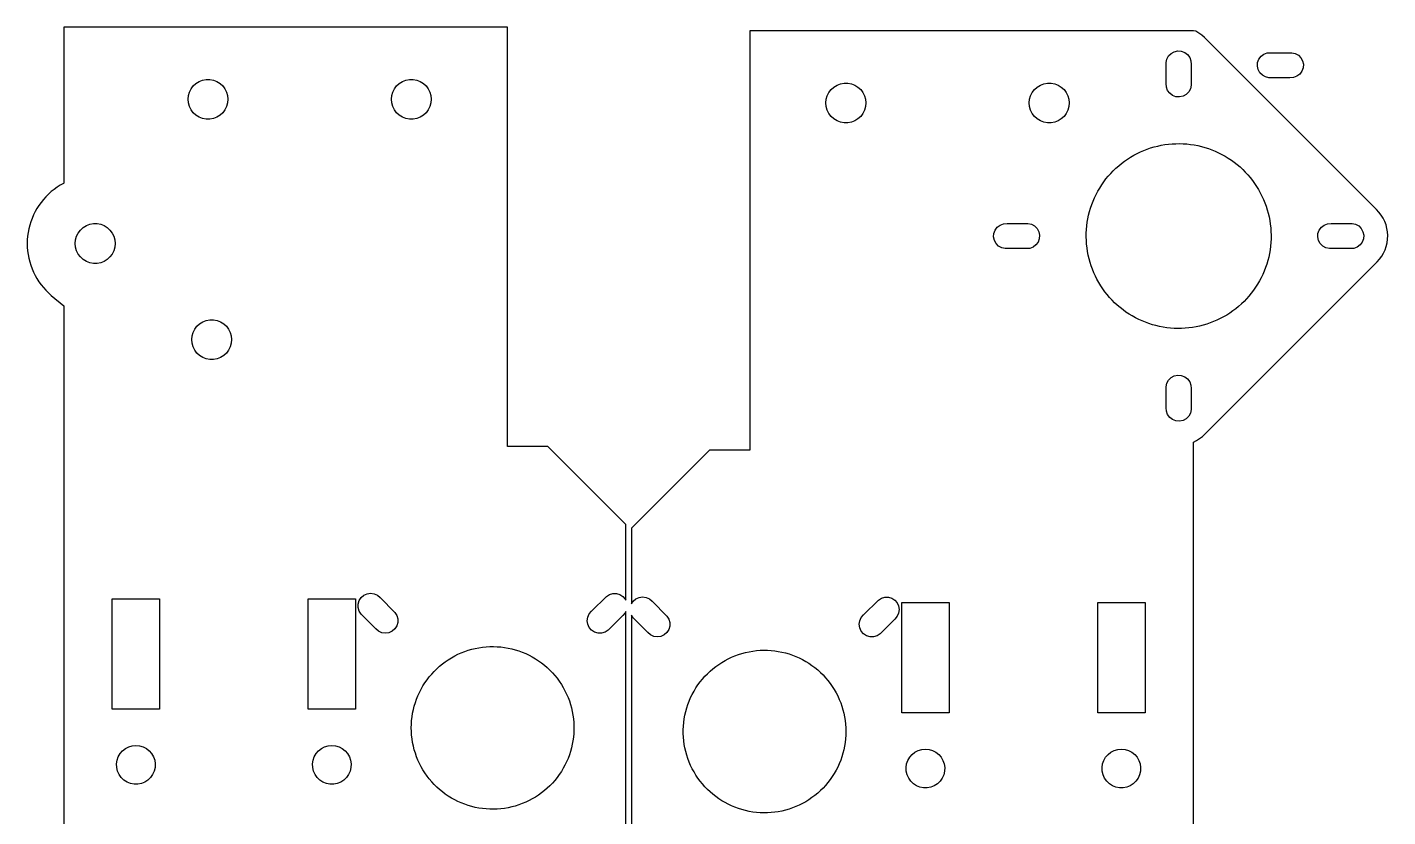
# Model space of a CAD drawing. Extents: x 420 to 604, y 37 to 527.
# Drawn here: x 420.3 to 604.3, y 420.6 to 527.3 of the extents above; entities that cross this region are included whole.
import ezdxf

# ---------------------------------------------------------------- set-up
doc = ezdxf.new("R2010")
doc.units = 0
doc.layers.get('0').update_dxf_attribs({"linetype": 'CONTINUOUS'})

msp = doc.modelspace()

# ---------------------------------------------------------------- linework, layer by layer
at = {"color": 5}
for p, q in [((485.265727, 527.329663), (425.265727, 527.329663)), ((425.265727, 527.329663), (425.265727, 506.237663)), ((485.265727, 470.614663), (485.265727, 527.329663)), ((578.0473, 526.838334), (518.0473, 526.838334)), ((518.0473, 526.838334), (518.0473, 470.123334)), ((578.3603, 526.799334), (578.0473, 526.838334)), ((578.7845, 526.547334), (578.3603, 526.799334)), ((579.1816, 526.254334), (578.7845, 526.547334)), ((579.5475, 525.923334), (579.1816, 526.254334)), ((602.7937, 502.674334), (579.5475, 525.923334)), ((425.206367, 506.207663), (424.772627, 505.962663)), ((425.265727, 506.237663), (425.206367, 506.207663)), ((422.836527, 504.406663), (422.503827, 504.035663)), ((423.188927, 504.758663), (422.836527, 504.406663)), ((423.559827, 505.091663), (423.188927, 504.758663)), ((423.948127, 505.403663), (423.559827, 505.091663)), ((424.352827, 505.694663), (423.948127, 505.403663)), ((424.772627, 505.962663), (424.352827, 505.694663)), ((421.387427, 502.388663), (421.166027, 501.942663)), ((421.632627, 502.822663), (421.387427, 502.388663)), ((421.901027, 503.242663), (421.632627, 502.822663)), ((422.191627, 503.647663), (421.901027, 503.242663)), ((422.503827, 504.035663), (422.191627, 503.647663)), ((603.1338, 502.317334), (602.7937, 502.674334)), ((420.651027, 500.540663), (420.530827, 500.057663)), ((420.797327, 501.017663), (420.651027, 500.540663)), ((420.969127, 501.484663), (420.797327, 501.017663)), ((421.166027, 501.942663), (420.969127, 501.484663)), ((603.4366, 501.927334), (603.1338, 502.317334)), ((603.6992, 501.509334), (603.4366, 501.927334)), ((603.9188, 501.067334), (603.6992, 501.509334)), ((604.0934, 500.606334), (603.9188, 501.067334)), ((604.2211, 500.129334), (604.0934, 500.606334)), ((420.369627, 499.074663), (420.329227, 498.577663)), ((420.436927, 499.567663), (420.369627, 499.074663)), ((420.530827, 500.057663), (420.436927, 499.567663)), ((604.3007, 499.642334), (604.2211, 500.129334)), ((604.3314, 499.150334), (604.3007, 499.642334)), ((604.313, 498.657334), (604.3314, 499.150334)), ((420.329227, 498.577663), (420.315727, 498.079663)), ((420.315727, 498.079663), (420.329227, 497.581663)), ((420.329227, 497.581663), (420.369627, 497.084663)), ((420.369627, 497.084663), (420.436927, 496.591663)), ((603.7582, 496.775334), (603.9667, 497.222334)), ((603.9667, 497.222334), (604.1297, 497.688334)), ((604.1297, 497.688334), (604.2455, 498.168334)), ((604.2455, 498.168334), (604.313, 498.657334)), ((420.436927, 496.591663), (420.530827, 496.101663)), ((420.530827, 496.101663), (420.651027, 495.618663)), ((420.651027, 495.618663), (420.797327, 495.141663)), ((420.797327, 495.141663), (420.969127, 494.674663)), ((579.6336, 472.342334), (602.882, 495.588334)), ((602.882, 495.588334), (603.2131, 495.954334)), ((603.2131, 495.954334), (603.5061, 496.351334)), ((603.5061, 496.351334), (603.7582, 496.775334)), ((420.969127, 494.674663), (421.166027, 494.216663)), ((421.166027, 494.216663), (421.387427, 493.770663)), ((421.387427, 493.770663), (421.632627, 493.336663)), ((421.632627, 493.336663), (421.901027, 492.916663)), ((421.901027, 492.916663), (422.191627, 492.511663)), ((422.191627, 492.511663), (422.503827, 492.123663)), ((422.503827, 492.123663), (422.836527, 491.752663)), ((422.836527, 491.752663), (423.188927, 491.400663)), ((423.188927, 491.400663), (423.559827, 491.067663)), ((423.559827, 491.067663), (425.265727, 489.659663)), ((425.265727, 489.659663), (425.265727, 75.499663)), ((578.0473, 471.227334), (578.4687, 471.436334)), ((578.0473, 92.949334), (578.0473, 471.227334)), ((578.4687, 471.436334), (578.8865, 471.699334)), ((578.8865, 471.699334), (579.2761, 472.002334)), ((579.2761, 472.002334), (579.6336, 472.342334)), ((490.721527, 470.614663), (485.265727, 470.614663)), ((501.265727, 460.070663), (490.721527, 470.614663)), ((512.5915, 470.123334), (502.0473, 459.579334)), ((518.0473, 470.123334), (512.5915, 470.123334)), ((501.265727, 449.845663), (501.265727, 460.070663)), ((502.0473, 459.579334), (502.0473, 449.366334)), ((496.652427, 448.364663), (498.652427, 450.364663)), ((498.652427, 450.364663), (499.059527, 450.625663)), ((499.059527, 450.625663), (499.523827, 450.762663)), ((499.523827, 450.762663), (500.007627, 450.762663)), ((500.007627, 450.762663), (500.471927, 450.625663)), ((500.471927, 450.625663), (500.879027, 450.364663)), ((500.879027, 450.364663), (501.195827, 449.998663)), ((501.195827, 449.998663), (501.265727, 449.845663)), ((502.0473, 449.366334), (502.2625, 449.701334)), ((502.2625, 449.701334), (502.6282, 450.018334)), ((502.6282, 450.018334), (503.0684, 450.219334)), ((503.0684, 450.219334), (503.5473, 450.288334)), ((503.5473, 450.288334), (504.0262, 450.219334)), ((504.0262, 450.219334), (504.4664, 450.018334)), ((504.4664, 450.018334), (504.8321, 449.701334)), ((504.8321, 449.701334), (506.8321, 447.701334)), ((496.065727, 447.079663), (496.134627, 447.558663)), ((496.134627, 447.558663), (496.335627, 447.998663)), ((496.335627, 447.998663), (496.652427, 448.364663)), ((500.879027, 447.794663), (498.879027, 445.794663)), ((501.195827, 448.160663), (500.879027, 447.794663)), ((501.265727, 448.313663), (501.195827, 448.160663)), ((501.265727, 416.857663), (501.265727, 448.313663)), ((502.2625, 447.475334), (502.0473, 447.810334)), ((502.0473, 447.810334), (502.0473, 416.354334)), ((504.2625, 445.475334), (502.2625, 447.475334)), ((506.8321, 447.701334), (507.0937, 447.294334)), ((507.0937, 447.294334), (507.23, 446.830334)), ((496.134627, 446.600663), (496.065727, 447.079663)), ((496.335627, 446.160663), (496.134627, 446.600663)), ((496.652427, 445.794663), (496.335627, 446.160663)), ((497.059527, 445.533663), (496.652427, 445.794663)), ((497.523827, 445.396663), (497.059527, 445.533663)), ((498.007627, 445.396663), (497.523827, 445.396663)), ((498.471927, 445.533663), (498.007627, 445.396663)), ((498.879027, 445.794663), (498.471927, 445.533663)), ((504.6282, 445.158334), (504.2625, 445.475334)), ((506.8321, 445.475334), (506.4664, 445.158334)), ((507.0937, 445.882334), (506.8321, 445.475334)), ((507.23, 446.346334), (507.0937, 445.882334)), ((507.23, 446.830334), (507.23, 446.346334)), ((505.0684, 444.957334), (504.6282, 445.158334)), ((505.5473, 444.888334), (505.0684, 444.957334)), ((506.0263, 444.957334), (505.5473, 444.888334)), ((506.4664, 445.158334), (506.0263, 444.957334))]:
    msp.add_line(p, q, dxfattribs=at)
at = {"color": 0}
for p, q in [((574.35162, 522.544334), (574.45448, 523.017334)), ((574.45448, 523.017334), (574.68637, 523.441334)), ((574.68637, 523.441334), (575.02852, 523.783334)), ((575.02852, 523.783334), (575.4532, 524.015334)), ((575.4532, 524.015334), (575.92602, 524.118334)), ((575.92602, 524.118334), (576.40866, 524.084334)), ((576.40866, 524.084334), (576.86201, 523.915334)), ((576.86201, 523.915334), (577.24937, 523.625334)), ((577.24937, 523.625334), (577.53935, 523.237334)), ((577.53935, 523.237334), (577.70845, 522.784334)), ((577.70845, 522.784334), (577.74296, 522.301334)), ((574.35162, 519.715334), (574.35162, 522.544334)), ((577.74296, 522.301334), (577.74296, 519.473334)), ((442.248047, 518.554663), (442.470137, 519.000663)), ((442.470137, 519.000663), (442.770397, 519.398663)), ((442.770397, 519.398663), (443.138607, 519.734663)), ((443.138607, 519.734663), (443.562217, 519.996663)), ((443.562217, 519.996663), (444.026837, 520.176663)), ((444.026837, 520.176663), (444.516597, 520.267663)), ((444.516597, 520.267663), (445.014837, 520.267663)), ((445.014837, 520.267663), (445.504627, 520.176663)), ((445.504627, 520.176663), (445.969227, 519.996663)), ((445.969227, 519.996663), (446.392827, 519.734663)), ((446.392827, 519.734663), (446.761027, 519.398663)), ((446.761027, 519.398663), (447.061327, 519.000663)), ((447.061327, 519.000663), (447.283427, 518.554663)), ((469.748027, 518.554663), (469.970127, 519.000663)), ((469.970127, 519.000663), (470.270427, 519.398663)), ((470.270427, 519.398663), (470.638627, 519.734663)), ((470.638627, 519.734663), (471.062227, 519.996663)), ((471.062227, 519.996663), (471.526827, 520.176663)), ((471.526827, 520.176663), (472.016627, 520.267663)), ((472.016627, 520.267663), (472.514827, 520.267663)), ((472.514827, 520.267663), (473.004627, 520.176663)), ((473.004627, 520.176663), (473.469227, 519.996663)), ((473.469227, 519.996663), (473.892827, 519.734663)), ((473.892827, 519.734663), (474.261027, 519.398663)), ((474.261027, 519.398663), (474.561327, 519.000663)), ((474.561327, 519.000663), (474.783427, 518.554663)), ((529.052, 518.907334), (529.4202, 519.243334)), ((529.4202, 519.243334), (529.8438, 519.505334)), ((529.8438, 519.505334), (530.3084, 519.685334)), ((530.3084, 519.685334), (530.7982, 519.776334)), ((530.7982, 519.776334), (531.2964, 519.776334)), ((531.2964, 519.776334), (531.7862, 519.685334)), ((531.7862, 519.685334), (532.2508, 519.505334)), ((532.2508, 519.505334), (532.6744, 519.243334)), ((532.6744, 519.243334), (533.0426, 518.907334)), ((556.552, 518.907334), (556.9202, 519.243334)), ((556.9202, 519.243334), (557.3438, 519.505334)), ((557.3438, 519.505334), (557.8084, 519.685334)), ((557.8084, 519.685334), (558.29819, 519.776334)), ((558.29819, 519.776334), (558.79643, 519.776334)), ((558.79643, 519.776334), (559.28619, 519.685334)), ((559.28619, 519.685334), (559.75081, 519.505334)), ((559.75081, 519.505334), (560.17442, 519.243334)), ((560.17442, 519.243334), (560.54263, 518.907334)), ((574.38614, 519.233334), (574.35162, 519.715334)), ((574.55523, 518.779334), (574.38614, 519.233334)), ((577.6401, 519.000334), (577.40822, 518.575334)), ((577.74296, 519.473334), (577.6401, 519.000334)), ((442.065717, 517.579663), (442.111687, 518.075663)), ((442.111687, 517.083663), (442.065717, 517.579663)), ((442.111687, 518.075663), (442.248047, 518.554663)), ((447.283427, 518.554663), (447.419727, 518.075663)), ((447.419727, 518.075663), (447.465727, 517.579663)), ((447.465727, 517.579663), (447.419727, 517.083663)), ((469.565727, 517.579663), (469.611727, 518.075663)), ((469.611727, 517.083663), (469.565727, 517.579663)), ((469.611727, 518.075663), (469.748027, 518.554663)), ((474.783427, 518.554663), (474.919727, 518.075663)), ((474.919727, 518.075663), (474.965727, 517.579663)), ((474.965727, 517.579663), (474.919727, 517.083663)), ((528.3473, 517.088334), (528.3933, 517.584334)), ((528.3933, 516.592334), (528.3473, 517.088334)), ((528.3933, 517.584334), (528.5296, 518.063334)), ((528.5296, 518.063334), (528.7517, 518.509334)), ((528.7517, 518.509334), (529.052, 518.907334)), ((533.0426, 518.907334), (533.3429, 518.509334)), ((533.3429, 518.509334), (533.565, 518.063334)), ((533.565, 518.063334), (533.7013, 517.584334)), ((533.7013, 517.584334), (533.7473, 517.088334)), ((533.7473, 517.088334), (533.7013, 516.592334)), ((555.8473, 517.088334), (555.8933, 517.584334)), ((555.8933, 516.592334), (555.8473, 517.088334)), ((555.8933, 517.584334), (556.0296, 518.063334)), ((556.0296, 518.063334), (556.2517, 518.509334)), ((556.2517, 518.509334), (556.552, 518.907334)), ((560.54263, 518.907334), (560.84289, 518.509334)), ((560.84289, 518.509334), (561.06498, 518.063334)), ((561.06498, 518.063334), (561.20134, 517.584334)), ((561.20134, 517.584334), (561.24731, 517.088334)), ((561.24731, 517.088334), (561.20134, 516.592334)), ((574.84521, 518.392334), (574.55523, 518.779334)), ((575.23257, 518.102334), (574.84521, 518.392334)), ((575.68593, 517.933334), (575.23257, 518.102334)), ((576.16856, 517.898334), (575.68593, 517.933334)), ((576.64139, 518.001334), (576.16856, 517.898334)), ((577.06607, 518.233334), (576.64139, 518.001334)), ((577.40822, 518.575334), (577.06607, 518.233334)), ((442.248047, 516.604663), (442.111687, 517.083663)), ((442.470137, 516.158663), (442.248047, 516.604663)), ((442.770397, 515.760663), (442.470137, 516.158663)), ((443.138607, 515.424663), (442.770397, 515.760663)), ((443.562217, 515.162663), (443.138607, 515.424663)), ((446.392827, 515.424663), (445.969227, 515.162663)), ((446.761027, 515.760663), (446.392827, 515.424663)), ((447.061327, 516.158663), (446.761027, 515.760663)), ((447.283427, 516.604663), (447.061327, 516.158663)), ((447.419727, 517.083663), (447.283427, 516.604663)), ((469.748027, 516.604663), (469.611727, 517.083663)), ((469.970127, 516.158663), (469.748027, 516.604663)), ((470.270427, 515.760663), (469.970127, 516.158663)), ((470.638627, 515.424663), (470.270427, 515.760663)), ((471.062227, 515.162663), (470.638627, 515.424663)), ((473.892827, 515.424663), (473.469227, 515.162663)), ((474.261027, 515.760663), (473.892827, 515.424663)), ((474.561327, 516.158663), (474.261027, 515.760663)), ((474.783427, 516.604663), (474.561327, 516.158663)), ((474.919727, 517.083663), (474.783427, 516.604663)), ((528.5296, 516.113334), (528.3933, 516.592334)), ((528.7517, 515.667334), (528.5296, 516.113334)), ((529.052, 515.269334), (528.7517, 515.667334)), ((529.4202, 514.933334), (529.052, 515.269334)), ((533.0426, 515.269334), (532.6744, 514.933334)), ((533.3429, 515.667334), (533.0426, 515.269334)), ((533.565, 516.113334), (533.3429, 515.667334)), ((533.7013, 516.592334), (533.565, 516.113334)), ((556.0296, 516.113334), (555.8933, 516.592334)), ((556.2517, 515.667334), (556.0296, 516.113334)), ((556.552, 515.269334), (556.2517, 515.667334)), ((556.9202, 514.933334), (556.552, 515.269334)), ((560.54263, 515.269334), (560.17442, 514.933334)), ((560.84289, 515.667334), (560.54263, 515.269334)), ((561.06498, 516.113334), (560.84289, 515.667334)), ((561.20134, 516.592334), (561.06498, 516.113334)), ((444.026837, 514.982663), (443.562217, 515.162663)), ((444.516597, 514.891663), (444.026837, 514.982663)), ((445.014837, 514.891663), (444.516597, 514.891663)), ((445.504627, 514.982663), (445.014837, 514.891663)), ((445.969227, 515.162663), (445.504627, 514.982663)), ((471.526827, 514.982663), (471.062227, 515.162663)), ((472.016627, 514.891663), (471.526827, 514.982663)), ((472.514827, 514.891663), (472.016627, 514.891663)), ((473.004627, 514.982663), (472.514827, 514.891663)), ((473.469227, 515.162663), (473.004627, 514.982663)), ((529.8438, 514.671334), (529.4202, 514.933334)), ((530.3084, 514.491334), (529.8438, 514.671334)), ((530.7982, 514.400334), (530.3084, 514.491334)), ((531.2964, 514.400334), (530.7982, 514.400334)), ((531.7862, 514.491334), (531.2964, 514.400334)), ((532.2508, 514.671334), (531.7862, 514.491334)), ((532.6744, 514.933334), (532.2508, 514.671334)), ((557.3438, 514.671334), (556.9202, 514.933334)), ((557.8084, 514.491334), (557.3438, 514.671334)), ((558.29819, 514.400334), (557.8084, 514.491334)), ((558.79643, 514.400334), (558.29819, 514.400334)), ((559.28619, 514.491334), (558.79643, 514.400334)), ((559.75081, 514.671334), (559.28619, 514.491334)), ((560.17442, 514.933334), (559.75081, 514.671334)), ((575.1781, 511.558334), (575.67453, 511.582334)), ((575.67453, 511.582334), (576.17157, 511.587334)), ((576.17157, 511.587334), (576.66839, 511.573334)), ((576.66839, 511.573334), (577.16424, 511.538334)), ((569.128523, 509.499334), (569.54788, 509.765334)), ((569.54788, 509.765334), (569.97751, 510.015334)), ((569.97751, 510.015334), (570.41675, 510.248334)), ((570.41675, 510.248334), (570.86488, 510.463334)), ((570.86488, 510.463334), (571.32121, 510.660334)), ((571.32121, 510.660334), (571.78502, 510.839334)), ((571.78502, 510.839334), (572.25557, 510.999334)), ((572.25557, 510.999334), (572.7321, 511.140334)), ((572.7321, 511.140334), (573.21388, 511.263334)), ((573.21388, 511.263334), (573.70015, 511.366334)), ((573.70015, 511.366334), (574.19012, 511.449334)), ((574.19012, 511.449334), (574.68303, 511.513334)), ((574.68303, 511.513334), (575.1781, 511.558334)), ((577.16424, 511.538334), (577.65834, 511.484334)), ((577.65834, 511.484334), (578.14987, 511.410334)), ((578.14987, 511.410334), (578.6381, 511.317334)), ((578.6381, 511.317334), (579.1222, 511.204334)), ((579.1222, 511.204334), (579.6015, 511.072334)), ((579.6015, 511.072334), (580.0751, 510.921334)), ((580.0751, 510.921334), (580.5424, 510.752334)), ((580.5424, 510.752334), (581.0025, 510.564334)), ((581.0025, 510.564334), (581.4548, 510.358334)), ((581.4548, 510.358334), (581.8986, 510.134334)), ((581.8986, 510.134334), (582.3331, 509.893334)), ((582.3331, 509.893334), (582.7577, 509.634334)), ((566.86406, 507.568334), (567.20848, 507.927334)), ((567.20848, 507.927334), (567.566862, 508.271334)), ((567.566862, 508.271334), (567.938657, 508.601334)), ((567.938657, 508.601334), (568.323271, 508.916334)), ((568.323271, 508.916334), (568.720106, 509.215334)), ((568.720106, 509.215334), (569.128523, 509.499334)), ((582.7577, 509.634334), (583.1717, 509.359334)), ((583.1717, 509.359334), (583.5744, 509.068334)), ((583.5744, 509.068334), (583.9652, 508.760334)), ((583.9652, 508.760334), (584.3435, 508.438334)), ((584.3435, 508.438334), (584.7086, 508.101334)), ((584.7086, 508.101334), (585.0601, 507.749334)), ((565.63672, 506.007334), (565.92001, 506.415334)), ((565.92001, 506.415334), (566.21931, 506.812334)), ((566.21931, 506.812334), (566.53416, 507.197334)), ((566.53416, 507.197334), (566.86406, 507.568334)), ((585.0601, 507.749334), (585.3973, 507.384334)), ((585.3973, 507.384334), (585.7198, 507.006334)), ((585.7198, 507.006334), (586.0269, 506.615334)), ((586.0269, 506.615334), (586.3183, 506.212334)), ((586.3183, 506.212334), (586.5934, 505.798334)), ((564.47517, 503.814334), (564.67222, 504.270334)), ((564.67222, 504.270334), (564.88725, 504.719334)), ((564.88725, 504.719334), (565.11992, 505.158334)), ((565.11992, 505.158334), (565.36987, 505.587334)), ((565.36987, 505.587334), (565.63672, 506.007334)), ((586.5934, 505.798334), (586.8518, 505.374334)), ((586.8518, 505.374334), (587.0932, 504.939334)), ((587.0932, 504.939334), (587.3171, 504.496334)), ((587.3171, 504.496334), (587.5232, 504.043334)), ((563.87268, 501.921334), (563.99495, 502.403334)), ((563.99495, 502.403334), (564.13627, 502.880334)), ((564.13627, 502.880334), (564.29643, 503.350334)), ((564.29643, 503.350334), (564.47517, 503.814334)), ((587.5232, 504.043334), (587.7111, 503.583334)), ((587.7111, 503.583334), (587.8806, 503.116334)), ((587.8806, 503.116334), (588.0314, 502.642334)), ((588.0314, 502.642334), (588.1632, 502.163334)), ((428.312237, 500.496663), (428.776847, 500.676663)), ((428.776847, 500.676663), (429.266617, 500.767663)), ((429.266617, 500.767663), (429.764857, 500.767663)), ((429.764857, 500.767663), (430.254617, 500.676663)), ((430.254617, 500.676663), (430.719237, 500.496663)), ((551.5107, 500.290334), (551.8981, 500.580334)), ((551.8981, 500.580334), (552.3514, 500.749334)), ((552.3514, 500.749334), (552.8341, 500.784334)), ((552.8341, 500.784334), (555.6625, 500.784334)), ((555.6625, 500.784334), (556.1353, 500.681334)), ((556.1353, 500.681334), (556.56, 500.449334)), ((563.62198, 500.452334), (563.68605, 500.945334)), ((563.68605, 500.945334), (563.76965, 501.435334)), ((563.76965, 501.435334), (563.87268, 501.921334)), ((588.1632, 502.163334), (588.2759, 501.679334)), ((588.2759, 501.679334), (588.3692, 501.191334)), ((588.3692, 501.191334), (588.443, 500.699334)), ((588.443, 500.699334), (588.4973, 500.205334)), ((595.3513, 500.290334), (595.7387, 500.580334)), ((595.7387, 500.580334), (596.192, 500.749334)), ((596.192, 500.749334), (596.6747, 500.784334)), ((596.6747, 500.784334), (599.5031, 500.784334)), ((599.5031, 500.784334), (599.9759, 500.681334)), ((599.9759, 500.681334), (600.4006, 500.449334)), ((426.861707, 498.575663), (426.998057, 499.054663)), ((426.998057, 499.054663), (427.220147, 499.500663)), ((427.220147, 499.500663), (427.520407, 499.898663)), ((427.520407, 499.898663), (427.888617, 500.234663)), ((427.888617, 500.234663), (428.312237, 500.496663)), ((430.719237, 500.496663), (431.142847, 500.234663)), ((431.142847, 500.234663), (431.511057, 499.898663)), ((431.511057, 499.898663), (431.811317, 499.500663)), ((431.811317, 499.500663), (432.033407, 499.054663)), ((432.033407, 499.054663), (432.169767, 498.575663)), ((551.0171, 498.967334), (551.0516, 499.449334)), ((551.12, 498.494334), (551.0171, 498.967334)), ((551.0516, 499.449334), (551.2207, 499.903334)), ((551.2207, 499.903334), (551.5107, 500.290334)), ((556.56, 500.449334), (556.9021, 500.107334)), ((556.9021, 500.107334), (557.134, 499.682334)), ((557.2024, 498.727334), (557.0333, 498.273334)), ((557.134, 499.682334), (557.2369, 499.209334)), ((557.2369, 499.209334), (557.2024, 498.727334)), ((563.54793, 498.964334), (563.55287, 499.461334)), ((563.56274, 498.467334), (563.54793, 498.964334)), ((563.55287, 499.461334), (563.57756, 499.957334)), ((563.57756, 499.957334), (563.62198, 500.452334)), ((588.4973, 500.205334), (588.5319, 499.709334)), ((588.5417, 498.715334), (588.517, 498.219334)), ((588.5319, 499.709334), (588.5467, 499.212334)), ((588.5467, 499.212334), (588.5417, 498.715334)), ((594.8577, 498.967334), (594.8922, 499.449334)), ((594.9606, 498.494334), (594.8577, 498.967334)), ((594.8922, 499.449334), (595.0613, 499.903334)), ((595.0613, 499.903334), (595.3513, 500.290334)), ((600.4006, 500.449334), (600.7427, 500.107334)), ((600.7427, 500.107334), (600.9746, 499.682334)), ((601.043, 498.727334), (600.8739, 498.273334)), ((600.9746, 499.682334), (601.0775, 499.209334)), ((601.0775, 499.209334), (601.043, 498.727334)), ((426.815727, 498.079663), (426.861707, 498.575663)), ((426.861707, 497.583663), (426.815727, 498.079663)), ((426.998057, 497.104663), (426.861707, 497.583663)), ((427.220147, 496.658663), (426.998057, 497.104663)), ((432.033407, 497.104663), (431.811317, 496.658663)), ((432.169767, 497.583663), (432.033407, 497.104663)), ((432.169767, 498.575663), (432.215737, 498.079663)), ((432.215737, 498.079663), (432.169767, 497.583663)), ((551.3519, 498.069334), (551.12, 498.494334)), ((551.694, 497.727334), (551.3519, 498.069334)), ((552.1187, 497.495334), (551.694, 497.727334)), ((552.5915, 497.392334), (552.1187, 497.495334)), ((555.4199, 497.392334), (552.5915, 497.392334)), ((555.9026, 497.427334), (555.4199, 497.392334)), ((556.3559, 497.596334), (555.9026, 497.427334)), ((556.7433, 497.886334), (556.3559, 497.596334)), ((557.0333, 498.273334), (556.7433, 497.886334)), ((563.59732, 497.971334), (563.56274, 498.467334)), ((563.65156, 497.477334), (563.59732, 497.971334)), ((563.72542, 496.985334), (563.65156, 497.477334)), ((563.81874, 496.497334), (563.72542, 496.985334)), ((588.4086, 497.231334), (588.3249, 496.741334)), ((588.4726, 497.724334), (588.4086, 497.231334)), ((588.517, 498.219334), (588.4726, 497.724334)), ((595.1925, 498.069334), (594.9606, 498.494334)), ((595.5346, 497.727334), (595.1925, 498.069334)), ((595.9593, 497.495334), (595.5346, 497.727334)), ((596.4321, 497.392334), (595.9593, 497.495334)), ((599.2605, 497.392334), (596.4321, 497.392334)), ((599.7432, 497.427334), (599.2605, 497.392334)), ((600.1965, 497.596334), (599.7432, 497.427334)), ((600.5839, 497.886334), (600.1965, 497.596334)), ((600.8739, 498.273334), (600.5839, 497.886334)), ((427.520407, 496.260663), (427.220147, 496.658663)), ((427.888617, 495.924663), (427.520407, 496.260663)), ((428.312237, 495.662663), (427.888617, 495.924663)), ((428.776847, 495.482663), (428.312237, 495.662663)), ((429.266617, 495.391663), (428.776847, 495.482663)), ((429.764857, 495.391663), (429.266617, 495.391663)), ((430.254617, 495.482663), (429.764857, 495.391663)), ((430.719237, 495.662663), (430.254617, 495.482663)), ((431.142847, 495.924663), (430.719237, 495.662663)), ((431.511057, 496.260663), (431.142847, 495.924663)), ((431.811317, 496.658663), (431.511057, 496.260663)), ((563.93141, 496.013334), (563.81874, 496.497334)), ((564.06325, 495.534334), (563.93141, 496.013334)), ((564.21402, 495.060334), (564.06325, 495.534334)), ((564.3835, 494.593334), (564.21402, 495.060334)), ((587.9583, 495.296334), (587.7982, 494.826334)), ((588.0997, 495.773334), (587.9583, 495.296334)), ((588.2219, 496.255334), (588.0997, 495.773334)), ((588.3249, 496.741334), (588.2219, 496.255334)), ((564.57142, 494.133334), (564.3835, 494.593334)), ((564.77751, 493.680334), (564.57142, 494.133334)), ((565.0014, 493.237334), (564.77751, 493.680334)), ((565.24277, 492.802334), (565.0014, 493.237334)), ((587.2073, 493.457334), (586.9747, 493.018334)), ((587.4224, 493.906334), (587.2073, 493.457334)), ((587.6194, 494.362334), (587.4224, 493.906334)), ((587.7982, 494.826334), (587.6194, 494.362334)), ((565.5012, 492.378334), (565.24277, 492.802334)), ((565.77633, 491.964334), (565.5012, 492.378334)), ((566.06769, 491.561334), (565.77633, 491.964334)), ((566.37483, 491.170334), (566.06769, 491.561334)), ((585.8753, 491.364334), (585.5604, 490.979334)), ((586.1746, 491.761334), (585.8753, 491.364334)), ((586.4579, 492.169334), (586.1746, 491.761334)), ((586.7247, 492.589334), (586.4579, 492.169334)), ((586.9747, 493.018334), (586.7247, 492.589334)), ((566.69726, 490.792334), (566.37483, 491.170334)), ((567.03448, 490.427334), (566.69726, 490.792334)), ((567.385954, 490.075334), (567.03448, 490.427334)), ((567.751127, 489.738334), (567.385954, 490.075334)), ((568.129408, 489.416334), (567.751127, 489.738334)), ((584.1559, 489.575334), (583.7713, 489.260334)), ((584.5277, 489.905334), (584.1559, 489.575334)), ((584.8861, 490.249334), (584.5277, 489.905334)), ((585.2305, 490.608334), (584.8861, 490.249334)), ((585.5604, 490.979334), (585.2305, 490.608334)), ((444.062217, 487.496663), (444.526837, 487.676663)), ((444.526837, 487.676663), (445.016627, 487.767663)), ((445.016627, 487.767663), (445.514827, 487.767663)), ((445.514827, 487.767663), (446.004627, 487.676663)), ((446.004627, 487.676663), (446.469227, 487.496663)), ((568.5202, 489.108334), (568.129408, 489.416334)), ((568.922895, 488.817334), (568.5202, 489.108334)), ((569.33687, 488.542334), (568.922895, 488.817334)), ((569.76146, 488.283334), (569.33687, 488.542334)), ((570.19597, 488.042334), (569.76146, 488.283334)), ((570.63975, 487.818334), (570.19597, 488.042334)), ((571.09207, 487.612334), (570.63975, 487.818334)), ((581.2297, 487.713334), (580.7734, 487.516334)), ((581.6778, 487.928334), (581.2297, 487.713334)), ((582.1171, 488.161334), (581.6778, 487.928334)), ((582.5467, 488.411334), (582.1171, 488.161334)), ((582.9661, 488.677334), (582.5467, 488.411334)), ((583.3745, 488.961334), (582.9661, 488.677334)), ((583.7713, 489.260334), (583.3745, 488.961334)), ((442.611687, 485.575663), (442.748047, 486.054663)), ((442.748047, 486.054663), (442.970137, 486.500663)), ((442.970137, 486.500663), (443.270397, 486.898663)), ((443.270397, 486.898663), (443.638607, 487.234663)), ((443.638607, 487.234663), (444.062217, 487.496663)), ((446.469227, 487.496663), (446.892827, 487.234663)), ((446.892827, 487.234663), (447.261027, 486.898663)), ((447.261027, 486.898663), (447.561327, 486.500663)), ((447.561327, 486.500663), (447.783427, 486.054663)), ((447.783427, 486.054663), (447.919727, 485.575663)), ((571.55223, 487.424334), (571.09207, 487.612334)), ((572.0195, 487.255334), (571.55223, 487.424334)), ((572.49313, 487.104334), (572.0195, 487.255334)), ((572.97238, 486.972334), (572.49313, 487.104334)), ((573.45649, 486.859334), (572.97238, 486.972334)), ((573.94472, 486.766334), (573.45649, 486.859334)), ((574.43625, 486.692334), (573.94472, 486.766334)), ((574.93034, 486.638334), (574.43625, 486.692334)), ((575.42619, 486.603334), (574.93034, 486.638334)), ((575.92302, 486.589334), (575.42619, 486.603334)), ((576.42006, 486.594334), (575.92302, 486.589334)), ((576.91649, 486.618334), (576.42006, 486.594334)), ((577.41156, 486.663334), (576.91649, 486.618334)), ((577.90446, 486.727334), (577.41156, 486.663334)), ((578.3944, 486.810334), (577.90446, 486.727334)), ((578.8807, 486.913334), (578.3944, 486.810334)), ((579.3625, 487.036334), (578.8807, 486.913334)), ((579.839, 487.177334), (579.3625, 487.036334)), ((580.3096, 487.337334), (579.839, 487.177334)), ((580.7734, 487.516334), (580.3096, 487.337334)), ((442.565717, 485.079663), (442.611687, 485.575663)), ((442.611687, 484.583663), (442.565717, 485.079663)), ((442.748047, 484.104663), (442.611687, 484.583663)), ((442.970137, 483.658663), (442.748047, 484.104663)), ((447.783427, 484.104663), (447.561327, 483.658663)), ((447.919727, 484.583663), (447.783427, 484.104663)), ((447.919727, 485.575663), (447.965727, 485.079663)), ((447.965727, 485.079663), (447.919727, 484.583663)), ((443.270397, 483.260663), (442.970137, 483.658663)), ((443.638607, 482.924663), (443.270397, 483.260663)), ((444.062217, 482.662663), (443.638607, 482.924663)), ((444.526837, 482.482663), (444.062217, 482.662663)), ((445.016627, 482.391663), (444.526837, 482.482663)), ((445.514827, 482.391663), (445.016627, 482.391663)), ((446.004627, 482.482663), (445.514827, 482.391663)), ((446.469227, 482.662663), (446.004627, 482.482663)), ((446.892827, 482.924663), (446.469227, 482.662663)), ((447.261027, 483.260663), (446.892827, 482.924663)), ((447.561327, 483.658663), (447.261027, 483.260663)), ((574.35162, 478.703334), (574.45448, 479.176334)), ((574.35162, 475.875334), (574.35162, 478.703334)), ((574.45448, 479.176334), (574.68637, 479.601334)), ((574.68637, 479.601334), (575.02852, 479.943334)), ((575.02852, 479.943334), (575.4532, 480.175334)), ((575.4532, 480.175334), (575.92602, 480.278334)), ((575.92602, 480.278334), (576.40866, 480.243334)), ((576.40866, 480.243334), (576.86201, 480.074334)), ((576.86201, 480.074334), (577.24937, 479.784334)), ((577.24937, 479.784334), (577.53935, 479.397334)), ((577.53935, 479.397334), (577.70845, 478.943334)), ((577.70845, 478.943334), (577.74296, 478.461334)), ((577.74296, 478.461334), (577.74296, 475.632334)), ((574.38614, 475.392334), (574.35162, 475.875334)), ((574.55523, 474.939334), (574.38614, 475.392334)), ((574.84521, 474.551334), (574.55523, 474.939334)), ((577.6401, 475.159334), (577.40822, 474.735334)), ((577.74296, 475.632334), (577.6401, 475.159334)), ((575.23257, 474.261334), (574.84521, 474.551334)), ((575.68593, 474.092334), (575.23257, 474.261334)), ((576.16856, 474.058334), (575.68593, 474.092334)), ((576.64139, 474.161334), (576.16856, 474.058334)), ((577.06607, 474.393334), (576.64139, 474.161334)), ((577.40822, 474.735334), (577.06607, 474.393334)), ((431.815727, 435.129663), (431.815727, 450.029663)), ((431.815727, 450.029663), (438.215727, 450.029663)), ((438.215727, 450.029663), (438.215727, 435.129663)), ((458.315727, 435.129663), (458.315727, 450.029663)), ((458.315727, 450.029663), (464.715727, 450.029663)), ((464.715727, 450.029663), (464.715727, 435.129663)), ((465.083027, 449.321663), (465.219327, 449.785663)), ((465.083027, 448.837663), (465.083027, 449.321663)), ((465.219327, 449.785663), (465.480927, 450.192663)), ((465.480927, 450.192663), (465.846627, 450.509663)), ((465.846627, 450.509663), (466.286727, 450.710663)), ((466.286727, 450.710663), (466.765727, 450.779663)), ((466.765727, 450.779663), (467.244627, 450.710663)), ((467.244627, 450.710663), (467.684827, 450.509663)), ((467.684827, 450.509663), (468.050527, 450.192663)), ((468.050527, 450.192663), (470.050527, 448.192663)), ((533.434, 447.873334), (535.434, 449.873334)), ((535.434, 449.873334), (535.8411, 450.134334)), ((535.8411, 450.134334), (536.3054, 450.271334)), ((536.3054, 450.271334), (536.7892, 450.271334)), ((536.7892, 450.271334), (537.2535, 450.134334)), ((537.2535, 450.134334), (537.6606, 449.873334)), ((537.6606, 449.873334), (537.9774, 449.507334)), ((537.9774, 449.507334), (538.1784, 449.067334)), ((538.1784, 449.067334), (538.2473, 448.588334)), ((538.5973, 434.638334), (538.5973, 449.538334)), ((538.5973, 449.538334), (544.9973, 449.538334)), ((544.9973, 449.538334), (544.9973, 434.638334)), ((565.0973, 434.638334), (565.0973, 449.538334)), ((565.0973, 449.538334), (571.4973, 449.538334)), ((571.4973, 449.538334), (571.4973, 434.638334)), ((465.219327, 448.373663), (465.083027, 448.837663)), ((465.480927, 447.966663), (465.219327, 448.373663)), ((467.480927, 445.966663), (465.480927, 447.966663)), ((470.050527, 448.192663), (470.312127, 447.785663)), ((470.312127, 447.785663), (470.448427, 447.321663)), ((470.448427, 447.321663), (470.448427, 446.837663)), ((532.9162, 447.067334), (533.1172, 447.507334)), ((533.1172, 447.507334), (533.434, 447.873334)), ((537.6606, 447.303334), (535.6606, 445.303334)), ((537.9774, 447.669334), (537.6606, 447.303334)), ((538.1784, 448.109334), (537.9774, 447.669334)), ((538.2473, 448.588334), (538.1784, 448.109334)), ((467.846627, 445.649663), (467.480927, 445.966663)), ((468.286727, 445.448663), (467.846627, 445.649663)), ((468.765727, 445.379663), (468.286727, 445.448663)), ((469.244627, 445.448663), (468.765727, 445.379663)), ((469.684827, 445.649663), (469.244627, 445.448663)), ((470.050527, 445.966663), (469.684827, 445.649663)), ((470.312127, 446.373663), (470.050527, 445.966663)), ((470.448427, 446.837663), (470.312127, 446.373663)), ((532.8473, 446.588334), (532.9162, 447.067334)), ((532.9162, 446.109334), (532.8473, 446.588334)), ((533.1172, 445.669334), (532.9162, 446.109334)), ((533.434, 445.303334), (533.1172, 445.669334)), ((481.410027, 443.421663), (481.901827, 443.494663)), ((481.901827, 443.494663), (482.396527, 443.545663)), ((482.396527, 443.545663), (482.892827, 443.573663)), ((482.892827, 443.573663), (483.390027, 443.578663)), ((483.390027, 443.578663), (483.886927, 443.561663)), ((483.886927, 443.561663), (484.382527, 443.522663)), ((484.382527, 443.522663), (484.875927, 443.461663)), ((533.8411, 445.042334), (533.434, 445.303334)), ((534.3054, 444.905334), (533.8411, 445.042334)), ((534.7892, 444.905334), (534.3054, 444.905334)), ((535.2535, 445.042334), (534.7892, 444.905334)), ((535.6606, 445.303334), (535.2535, 445.042334)), ((476.860527, 441.522663), (477.271227, 441.802663)), ((477.271227, 441.802663), (477.694127, 442.064663)), ((477.694127, 442.064663), (478.128427, 442.306663)), ((478.128427, 442.306663), (478.573127, 442.528663)), ((478.573127, 442.528663), (479.027527, 442.730663)), ((479.027527, 442.730663), (479.490527, 442.911663)), ((479.490527, 442.911663), (479.961227, 443.071663)), ((479.961227, 443.071663), (480.438727, 443.210663)), ((480.438727, 443.210663), (480.921927, 443.326663)), ((480.921927, 443.326663), (481.410027, 443.421663)), ((484.875927, 443.461663), (485.366027, 443.377663)), ((485.366027, 443.377663), (485.851727, 443.271663)), ((485.851727, 443.271663), (486.332227, 443.143663)), ((486.332227, 443.143663), (486.806427, 442.994663)), ((486.806427, 442.994663), (487.273427, 442.823663)), ((487.273427, 442.823663), (487.732227, 442.631663)), ((487.732227, 442.631663), (488.181927, 442.419663)), ((488.181927, 442.419663), (488.621527, 442.187663)), ((488.621527, 442.187663), (489.050227, 441.935663)), ((489.050227, 441.935663), (489.467127, 441.664663)), ((489.467127, 441.664663), (489.871327, 441.375663)), ((514.2628, 441.444334), (514.6915, 441.696334)), ((514.6915, 441.696334), (515.1311, 441.928334)), ((515.1311, 441.928334), (515.5808, 442.140334)), ((515.5808, 442.140334), (516.0396, 442.332334)), ((516.0396, 442.332334), (516.5066, 442.503334)), ((516.5066, 442.503334), (516.9808, 442.652334)), ((516.9808, 442.652334), (517.4613, 442.780334)), ((517.4613, 442.780334), (517.947, 442.886334)), ((517.947, 442.886334), (518.4371, 442.970334)), ((518.4371, 442.970334), (518.9305, 443.031334)), ((518.9305, 443.031334), (519.4261, 443.070334)), ((519.4261, 443.070334), (519.923, 443.087334)), ((519.923, 443.087334), (520.4202, 443.082334)), ((520.4202, 443.082334), (520.9165, 443.054334)), ((520.9165, 443.054334), (521.4112, 443.003334)), ((521.4112, 443.003334), (521.903, 442.930334)), ((521.903, 442.930334), (522.3911, 442.835334)), ((522.3911, 442.835334), (522.8743, 442.719334)), ((522.8743, 442.719334), (523.3518, 442.580334)), ((523.3518, 442.580334), (523.8225, 442.420334)), ((523.8225, 442.420334), (524.2855, 442.239334)), ((524.2855, 442.239334), (524.7399, 442.037334)), ((524.7399, 442.037334), (525.1846, 441.815334)), ((525.1846, 441.815334), (525.6189, 441.573334)), ((474.698927, 439.479663), (475.019427, 439.859663)), ((475.019427, 439.859663), (475.356827, 440.224663)), ((475.356827, 440.224663), (475.710327, 440.574663)), ((475.710327, 440.574663), (476.079327, 440.907663)), ((476.079327, 440.907663), (476.463027, 441.223663)), ((476.463027, 441.223663), (476.860527, 441.522663)), ((489.871327, 441.375663), (490.262027, 441.067663)), ((490.262027, 441.067663), (490.638427, 440.742663)), ((490.638427, 440.742663), (490.999827, 440.401663)), ((490.999827, 440.401663), (491.345427, 440.044663)), ((491.345427, 440.044663), (491.674427, 439.671663)), ((511.9676, 439.553334), (512.3132, 439.910334)), ((512.3132, 439.910334), (512.6746, 440.251334)), ((512.6746, 440.251334), (513.051, 440.576334)), ((513.051, 440.576334), (513.4417, 440.884334)), ((513.4417, 440.884334), (513.8459, 441.173334)), ((513.8459, 441.173334), (514.2628, 441.444334)), ((525.6189, 441.573334), (526.0418, 441.311334)), ((526.0418, 441.311334), (526.4525, 441.031334)), ((526.4525, 441.031334), (526.85, 440.732334)), ((526.85, 440.732334), (527.2337, 440.416334)), ((527.2337, 440.416334), (527.6027, 440.083334)), ((527.6027, 440.083334), (527.9562, 439.733334)), ((473.597727, 437.826663), (473.844727, 438.257663)), ((473.844727, 438.257663), (474.110927, 438.677663)), ((474.110927, 438.677663), (474.395827, 439.085663)), ((474.395827, 439.085663), (474.698927, 439.479663)), ((491.674427, 439.671663), (491.986327, 439.284663)), ((491.986327, 439.284663), (492.280327, 438.883663)), ((492.280327, 438.883663), (492.556027, 438.469663)), ((492.556027, 438.469663), (492.812627, 438.043663)), ((492.812627, 438.043663), (493.049827, 437.606663)), ((510.5004, 437.552334), (510.757, 437.978334)), ((510.757, 437.978334), (511.0327, 438.392334)), ((511.0327, 438.392334), (511.3267, 438.793334)), ((511.3267, 438.793334), (511.6386, 439.180334)), ((511.6386, 439.180334), (511.9676, 439.553334)), ((527.9562, 439.733334), (528.2936, 439.368334)), ((528.2936, 439.368334), (528.6141, 438.988334)), ((528.6141, 438.988334), (528.9172, 438.594334)), ((528.9172, 438.594334), (529.2021, 438.186334)), ((529.2021, 438.186334), (529.4683, 437.766334)), ((472.811827, 436.002663), (472.977127, 436.471663)), ((472.977127, 436.471663), (473.163527, 436.932663)), ((473.163527, 436.932663), (473.370527, 437.384663)), ((473.370527, 437.384663), (473.597727, 437.826663)), ((493.049827, 437.606663), (493.267027, 437.159663)), ((493.267027, 437.159663), (493.463727, 436.702663)), ((493.463727, 436.702663), (493.639627, 436.237663)), ((493.639627, 436.237663), (493.794327, 435.765663)), ((509.6734, 435.746334), (509.8493, 436.211334)), ((509.8493, 436.211334), (510.046, 436.668334)), ((510.046, 436.668334), (510.2632, 437.115334)), ((510.2632, 437.115334), (510.5004, 437.552334)), ((529.4683, 437.766334), (529.7153, 437.335334)), ((529.7153, 437.335334), (529.9425, 436.893334)), ((529.9425, 436.893334), (530.1495, 436.441334)), ((530.1495, 436.441334), (530.3359, 435.980334)), ((438.215727, 435.129663), (431.815727, 435.129663)), ((464.715727, 435.129663), (458.315727, 435.129663)), ((472.366727, 434.066663), (472.445027, 434.557663)), ((472.445027, 434.557663), (472.545527, 435.044663)), ((472.545527, 435.044663), (472.667827, 435.526663)), ((472.667827, 435.526663), (472.811827, 436.002663)), ((493.794327, 435.765663), (493.927527, 435.286663)), ((493.927527, 435.286663), (494.038927, 434.801663)), ((494.038927, 434.801663), (494.128327, 434.312663)), ((494.128327, 434.312663), (494.195527, 433.819663)), ((509.1847, 433.821334), (509.2741, 434.310334)), ((509.2741, 434.310334), (509.3855, 434.795334)), ((509.3855, 434.795334), (509.5187, 435.274334)), ((509.5187, 435.274334), (509.6734, 435.746334)), ((530.3359, 435.980334), (530.5012, 435.511334)), ((530.5012, 435.511334), (530.6452, 435.035334)), ((530.6452, 435.035334), (530.7675, 434.553334)), ((530.7675, 434.553334), (530.868, 434.066334)), ((544.9973, 434.638334), (538.5973, 434.638334)), ((571.4973, 434.638334), (565.0973, 434.638334)), ((472.265727, 432.579663), (472.276927, 433.076663)), ((472.276927, 432.082663), (472.265727, 432.579663)), ((472.276927, 433.076663), (472.310627, 433.572663)), ((472.310627, 433.572663), (472.366727, 434.066663)), ((494.195527, 433.819663), (494.240427, 433.324663)), ((494.240427, 433.324663), (494.262927, 432.828663)), ((494.262927, 432.828663), (494.262927, 432.330663)), ((509.0501, 432.337334), (509.0726, 432.833334)), ((509.0726, 432.833334), (509.1175, 433.328334)), ((509.1175, 433.328334), (509.1847, 433.821334)), ((530.868, 434.066334), (530.9463, 433.575334)), ((530.9463, 433.575334), (531.0024, 433.081334)), ((531.0024, 433.081334), (531.0361, 432.585334)), ((531.0361, 432.585334), (531.0473, 432.088334)), ((472.310627, 431.586663), (472.276927, 432.082663)), ((472.366727, 431.092663), (472.310627, 431.586663)), ((472.445027, 430.601663), (472.366727, 431.092663)), ((472.545527, 430.114663), (472.445027, 430.601663)), ((494.128327, 430.846663), (494.038927, 430.357663)), ((494.195527, 431.339663), (494.128327, 430.846663)), ((494.240427, 431.834663), (494.195527, 431.339663)), ((494.262927, 432.330663), (494.240427, 431.834663)), ((509.0501, 431.839334), (509.0501, 432.337334)), ((509.0726, 431.343334), (509.0501, 431.839334)), ((509.1175, 430.848334), (509.0726, 431.343334)), ((509.1847, 430.355334), (509.1175, 430.848334)), ((530.9463, 430.601334), (530.868, 430.110334)), ((531.0024, 431.095334), (530.9463, 430.601334)), ((531.0361, 431.591334), (531.0024, 431.095334)), ((531.0473, 432.088334), (531.0361, 431.591334)), ((432.638867, 428.664663), (432.887247, 429.095663)), ((432.887247, 429.095663), (433.212567, 429.470663)), ((433.212567, 429.470663), (433.603037, 429.777663)), ((433.603037, 429.777663), (434.044581, 430.005663)), ((434.044581, 430.005663), (434.52122, 430.145663)), ((434.52122, 430.145663), (435.015727, 430.192663)), ((435.015727, 430.192663), (435.510234, 430.145663)), ((435.510234, 430.145663), (435.986873, 430.005663)), ((435.986873, 430.005663), (436.428417, 429.777663)), ((436.428417, 429.777663), (436.818887, 429.470663)), ((436.818887, 429.470663), (437.144207, 429.095663)), ((437.144207, 429.095663), (437.392587, 428.664663)), ((459.138827, 428.664663), (459.387227, 429.095663)), ((459.387227, 429.095663), (459.712527, 429.470663)), ((459.712527, 429.470663), (460.103027, 429.777663)), ((460.103027, 429.777663), (460.544527, 430.005663)), ((460.544527, 430.005663), (461.021227, 430.145663)), ((461.021227, 430.145663), (461.515727, 430.192663)), ((461.515727, 430.192663), (462.010227, 430.145663)), ((462.010227, 430.145663), (462.486827, 430.005663)), ((462.486827, 430.005663), (462.928427, 429.777663)), ((462.928427, 429.777663), (463.318927, 429.470663)), ((463.318927, 429.470663), (463.644227, 429.095663)), ((463.644227, 429.095663), (463.892627, 428.664663)), ((472.667827, 429.632663), (472.545527, 430.114663)), ((472.811827, 429.156663), (472.667827, 429.632663)), ((472.977127, 428.687663), (472.811827, 429.156663)), ((493.639627, 428.921663), (493.463727, 428.456663)), ((493.794327, 429.393663), (493.639627, 428.921663)), ((493.927527, 429.872663), (493.794327, 429.393663)), ((494.038927, 430.357663), (493.927527, 429.872663)), ((509.2741, 429.866334), (509.1847, 430.355334)), ((509.3855, 429.381334), (509.2741, 429.866334)), ((509.5187, 428.902334), (509.3855, 429.381334)), ((509.6734, 428.430334), (509.5187, 428.902334)), ((530.6452, 429.141334), (530.5012, 428.665334)), ((530.7675, 429.623334), (530.6452, 429.141334)), ((530.868, 430.110334), (530.7675, 429.623334)), ((539.6688, 428.604334), (539.9941, 428.979334)), ((539.9941, 428.979334), (540.3846, 429.286334)), ((540.3846, 429.286334), (540.8262, 429.514334)), ((540.8262, 429.514334), (541.3028, 429.654334)), ((541.3028, 429.654334), (541.7973, 429.701334)), ((541.7973, 429.701334), (542.2918, 429.654334)), ((542.2918, 429.654334), (542.7685, 429.514334)), ((542.7685, 429.514334), (543.21, 429.286334)), ((543.21, 429.286334), (543.6005, 428.979334)), ((543.6005, 428.979334), (543.9258, 428.604334)), ((566.16882, 428.604334), (566.49414, 428.979334)), ((566.49414, 428.979334), (566.88461, 429.286334)), ((566.88461, 429.286334), (567.326154, 429.514334)), ((567.326154, 429.514334), (567.802793, 429.654334)), ((567.802793, 429.654334), (568.2973, 429.701334)), ((568.2973, 429.701334), (568.791807, 429.654334)), ((568.791807, 429.654334), (569.268446, 429.514334)), ((569.268446, 429.514334), (569.70999, 429.286334)), ((569.70999, 429.286334), (570.10046, 428.979334)), ((570.10046, 428.979334), (570.42578, 428.604334)), ((432.405697, 427.703663), (432.476387, 428.195663)), ((432.429327, 427.207663), (432.405697, 427.703663)), ((432.546447, 426.724663), (432.429327, 427.207663)), ((432.476387, 428.195663), (432.638867, 428.664663)), ((437.392587, 428.664663), (437.555067, 428.195663)), ((437.602127, 427.207663), (437.485007, 426.724663)), ((437.555067, 428.195663), (437.625757, 427.703663)), ((437.625757, 427.703663), (437.602127, 427.207663)), ((458.905727, 427.703663), (458.976327, 428.195663)), ((458.929327, 427.207663), (458.905727, 427.703663)), ((459.046427, 426.724663), (458.929327, 427.207663)), ((458.976327, 428.195663), (459.138827, 428.664663)), ((463.892627, 428.664663), (464.055027, 428.195663)), ((464.102127, 427.207663), (463.985027, 426.724663)), ((464.055027, 428.195663), (464.125727, 427.703663)), ((464.125727, 427.703663), (464.102127, 427.207663)), ((473.163527, 428.226663), (472.977127, 428.687663)), ((473.370527, 427.774663), (473.163527, 428.226663)), ((473.597727, 427.332663), (473.370527, 427.774663)), ((473.844727, 426.901663), (473.597727, 427.332663)), ((492.812627, 427.115663), (492.556027, 426.689663)), ((493.049827, 427.552663), (492.812627, 427.115663)), ((493.267027, 427.999663), (493.049827, 427.552663)), ((493.463727, 428.456663), (493.267027, 427.999663)), ((509.8493, 427.965334), (509.6734, 428.430334)), ((510.046, 427.508334), (509.8493, 427.965334)), ((510.2632, 427.061334), (510.046, 427.508334)), ((510.5004, 426.624334), (510.2632, 427.061334)), ((529.9425, 427.283334), (529.7153, 426.841334)), ((530.1495, 427.735334), (529.9425, 427.283334)), ((530.3359, 428.196334), (530.1495, 427.735334)), ((530.5012, 428.665334), (530.3359, 428.196334)), ((539.1873, 427.212334), (539.258, 427.704334)), ((539.2109, 426.716334), (539.1873, 427.212334)), ((539.258, 427.704334), (539.4204, 428.173334)), ((539.4204, 428.173334), (539.6688, 428.604334)), ((543.9258, 428.604334), (544.1742, 428.173334)), ((544.1742, 428.173334), (544.3367, 427.704334)), ((544.3367, 427.704334), (544.4073, 427.212334)), ((544.4073, 427.212334), (544.3837, 426.716334)), ((565.68727, 427.212334), (565.75796, 427.704334)), ((565.7109, 426.716334), (565.68727, 427.212334)), ((565.75796, 427.704334), (565.92044, 428.173334)), ((565.92044, 428.173334), (566.16882, 428.604334)), ((570.42578, 428.604334), (570.67416, 428.173334)), ((570.67416, 428.173334), (570.83664, 427.704334)), ((570.83664, 427.704334), (570.90733, 427.212334)), ((570.90733, 427.212334), (570.8837, 426.716334)), ((432.752807, 426.272663), (432.546447, 426.724663)), ((433.040967, 425.868663), (432.752807, 426.272663)), ((433.400497, 425.525663), (433.040967, 425.868663)), ((433.818387, 425.256663), (433.400497, 425.525663)), ((434.279567, 425.072663), (433.818387, 425.256663)), ((436.213067, 425.256663), (435.751887, 425.072663)), ((436.630957, 425.525663), (436.213067, 425.256663)), ((436.990487, 425.868663), (436.630957, 425.525663)), ((437.278647, 426.272663), (436.990487, 425.868663)), ((437.485007, 426.724663), (437.278647, 426.272663)), ((459.252827, 426.272663), (459.046427, 426.724663)), ((459.540927, 425.868663), (459.252827, 426.272663)), ((459.900527, 425.525663), (459.540927, 425.868663)), ((460.318327, 425.256663), (459.900527, 425.525663)), ((460.779527, 425.072663), (460.318327, 425.256663)), ((462.713027, 425.256663), (462.251927, 425.072663)), ((463.130927, 425.525663), (462.713027, 425.256663)), ((463.490527, 425.868663), (463.130927, 425.525663)), ((463.778627, 426.272663), (463.490527, 425.868663)), ((463.985027, 426.724663), (463.778627, 426.272663)), ((474.110927, 426.481663), (473.844727, 426.901663)), ((474.395827, 426.073663), (474.110927, 426.481663)), ((474.698927, 425.679663), (474.395827, 426.073663)), ((475.019427, 425.299663), (474.698927, 425.679663)), ((475.356827, 424.934663), (475.019427, 425.299663)), ((491.345427, 425.114663), (490.999827, 424.757663)), ((491.674427, 425.487663), (491.345427, 425.114663)), ((491.986327, 425.874663), (491.674427, 425.487663)), ((492.280327, 426.275663), (491.986327, 425.874663)), ((492.556027, 426.689663), (492.280327, 426.275663)), ((510.757, 426.198334), (510.5004, 426.624334)), ((511.0327, 425.784334), (510.757, 426.198334)), ((511.3267, 425.383334), (511.0327, 425.784334)), ((511.6386, 424.996334), (511.3267, 425.383334)), ((528.6141, 425.188334), (528.2936, 424.808334)), ((528.9172, 425.582334), (528.6141, 425.188334)), ((529.2021, 425.990334), (528.9172, 425.582334)), ((529.4683, 426.410334), (529.2021, 425.990334)), ((529.7153, 426.841334), (529.4683, 426.410334)), ((539.328, 426.233334), (539.2109, 426.716334)), ((539.5344, 425.781334), (539.328, 426.233334)), ((539.8225, 425.377334), (539.5344, 425.781334)), ((540.1821, 425.034334), (539.8225, 425.377334)), ((543.7721, 425.377334), (543.4125, 425.034334)), ((544.0602, 425.781334), (543.7721, 425.377334)), ((544.2666, 426.233334), (544.0602, 425.781334)), ((544.3837, 426.716334), (544.2666, 426.233334)), ((565.82802, 426.233334), (565.7109, 426.716334)), ((566.03438, 425.781334), (565.82802, 426.233334)), ((566.32254, 425.377334), (566.03438, 425.781334)), ((566.68207, 425.034334), (566.32254, 425.377334)), ((570.27206, 425.377334), (569.91253, 425.034334)), ((570.56022, 425.781334), (570.27206, 425.377334)), ((570.76658, 426.233334), (570.56022, 425.781334)), ((570.8837, 426.716334), (570.76658, 426.233334)), ((434.76736, 424.978663), (434.279567, 425.072663)), ((435.264094, 424.978663), (434.76736, 424.978663)), ((435.751887, 425.072663), (435.264094, 424.978663)), ((461.267327, 424.978663), (460.779527, 425.072663)), ((461.764127, 424.978663), (461.267327, 424.978663)), ((462.251927, 425.072663), (461.764127, 424.978663)), ((475.710327, 424.584663), (475.356827, 424.934663)), ((476.079327, 424.251663), (475.710327, 424.584663)), ((476.463027, 423.935663), (476.079327, 424.251663)), ((476.860527, 423.636663), (476.463027, 423.935663)), ((477.271227, 423.356663), (476.860527, 423.636663)), ((477.694127, 423.094663), (477.271227, 423.356663)), ((489.467127, 423.494663), (489.050227, 423.223663)), ((489.871327, 423.783663), (489.467127, 423.494663)), ((490.262027, 424.091663), (489.871327, 423.783663)), ((490.638427, 424.416663), (490.262027, 424.091663)), ((490.999827, 424.757663), (490.638427, 424.416663)), ((511.9676, 424.623334), (511.6386, 424.996334)), ((512.3132, 424.266334), (511.9676, 424.623334)), ((512.6746, 423.925334), (512.3132, 424.266334)), ((513.051, 423.600334), (512.6746, 423.925334)), ((513.4417, 423.292334), (513.051, 423.600334)), ((513.8459, 423.003334), (513.4417, 423.292334)), ((526.85, 423.444334), (526.4525, 423.145334)), ((527.2337, 423.760334), (526.85, 423.444334)), ((527.6027, 424.093334), (527.2337, 423.760334)), ((527.9562, 424.443334), (527.6027, 424.093334)), ((528.2936, 424.808334), (527.9562, 424.443334)), ((540.6, 424.765334), (540.1821, 425.034334)), ((541.0611, 424.581334), (540.6, 424.765334)), ((541.5489, 424.487334), (541.0611, 424.581334)), ((542.0457, 424.487334), (541.5489, 424.487334)), ((542.5335, 424.581334), (542.0457, 424.487334)), ((542.9947, 424.765334), (542.5335, 424.581334)), ((543.4125, 425.034334), (542.9947, 424.765334)), ((567.09996, 424.765334), (566.68207, 425.034334)), ((567.56114, 424.581334), (567.09996, 424.765334)), ((568.048933, 424.487334), (567.56114, 424.581334)), ((568.545667, 424.487334), (568.048933, 424.487334)), ((569.03346, 424.581334), (568.545667, 424.487334)), ((569.49464, 424.765334), (569.03346, 424.581334)), ((569.91253, 425.034334), (569.49464, 424.765334)), ((478.128427, 422.852663), (477.694127, 423.094663)), ((478.573127, 422.630663), (478.128427, 422.852663)), ((479.027527, 422.428663), (478.573127, 422.630663)), ((479.490527, 422.247663), (479.027527, 422.428663)), ((479.961227, 422.087663), (479.490527, 422.247663)), ((480.438727, 421.948663), (479.961227, 422.087663)), ((480.921927, 421.832663), (480.438727, 421.948663)), ((481.410027, 421.737663), (480.921927, 421.832663)), ((481.901827, 421.664663), (481.410027, 421.737663)), ((482.396527, 421.613663), (481.901827, 421.664663)), ((482.892827, 421.585663), (482.396527, 421.613663)), ((483.390027, 421.580663), (482.892827, 421.585663)), ((483.886927, 421.597663), (483.390027, 421.580663)), ((484.382527, 421.636663), (483.886927, 421.597663)), ((484.875927, 421.697663), (484.382527, 421.636663)), ((485.366027, 421.781663), (484.875927, 421.697663)), ((485.851727, 421.887663), (485.366027, 421.781663)), ((486.332227, 422.015663), (485.851727, 421.887663)), ((486.806427, 422.164663), (486.332227, 422.015663)), ((487.273427, 422.335663), (486.806427, 422.164663)), ((487.732227, 422.527663), (487.273427, 422.335663)), ((488.181927, 422.739663), (487.732227, 422.527663)), ((488.621527, 422.971663), (488.181927, 422.739663)), ((489.050227, 423.223663), (488.621527, 422.971663)), ((514.2628, 422.732334), (513.8459, 423.003334)), ((514.6915, 422.480334), (514.2628, 422.732334)), ((515.1311, 422.248334), (514.6915, 422.480334)), ((515.5808, 422.036334), (515.1311, 422.248334)), ((516.0396, 421.844334), (515.5808, 422.036334)), ((516.5066, 421.673334), (516.0396, 421.844334)), ((516.9808, 421.524334), (516.5066, 421.673334)), ((517.4613, 421.396334), (516.9808, 421.524334)), ((517.947, 421.290334), (517.4613, 421.396334)), ((522.8743, 421.457334), (522.3911, 421.341334)), ((523.3518, 421.596334), (522.8743, 421.457334)), ((523.8225, 421.756334), (523.3518, 421.596334)), ((524.2855, 421.937334), (523.8225, 421.756334)), ((524.7399, 422.139334), (524.2855, 421.937334)), ((525.1846, 422.361334), (524.7399, 422.139334)), ((525.6189, 422.603334), (525.1846, 422.361334)), ((526.0418, 422.865334), (525.6189, 422.603334)), ((526.4525, 423.145334), (526.0418, 422.865334)), ((518.4371, 421.206334), (517.947, 421.290334)), ((518.9305, 421.145334), (518.4371, 421.206334)), ((519.4261, 421.106334), (518.9305, 421.145334)), ((519.923, 421.089334), (519.4261, 421.106334)), ((520.4202, 421.094334), (519.923, 421.089334)), ((520.9165, 421.122334), (520.4202, 421.094334)), ((521.4112, 421.173334), (520.9165, 421.122334)), ((521.903, 421.246334), (521.4112, 421.173334)), ((522.3911, 421.341334), (521.903, 421.246334))]:
    msp.add_line(p, q, dxfattribs=at)
at = {"color": 1}
for p, q in [((586.724923, 522.552057), (586.894023, 523.006057)), ((586.894023, 523.006057), (587.184023, 523.393057)), ((587.184023, 523.393057), (587.571423, 523.683057)), ((587.571423, 523.683057), (588.024723, 523.852057)), ((588.024723, 523.852057), (588.507423, 523.887057)), ((588.507423, 523.887057), (591.335823, 523.887057)), ((591.335823, 523.887057), (591.808623, 523.784057)), ((591.808623, 523.784057), (592.233323, 523.552057)), ((592.233323, 523.552057), (592.575423, 523.210057)), ((592.575423, 523.210057), (592.807323, 522.785057)), ((592.807323, 522.785057), (592.910223, 522.312057)), ((586.690423, 522.070057), (586.724923, 522.552057)), ((586.793323, 521.597057), (586.690423, 522.070057)), ((587.025223, 521.172057), (586.793323, 521.597057)), ((587.367323, 520.830057), (587.025223, 521.172057)), ((587.792023, 520.598057), (587.367323, 520.830057)), ((592.416623, 520.989057), (592.029223, 520.699057)), ((592.706623, 521.376057), (592.416623, 520.989057)), ((592.875723, 521.830057), (592.706623, 521.376057)), ((592.910223, 522.312057), (592.875723, 521.830057)), ((588.264823, 520.495057), (587.792023, 520.598057)), ((591.093223, 520.495057), (588.264823, 520.495057)), ((591.575923, 520.530057), (591.093223, 520.495057)), ((592.029223, 520.699057), (591.575923, 520.530057))]:
    msp.add_line(p, q, dxfattribs=at)

doc.saveas('drawing.dxf')
